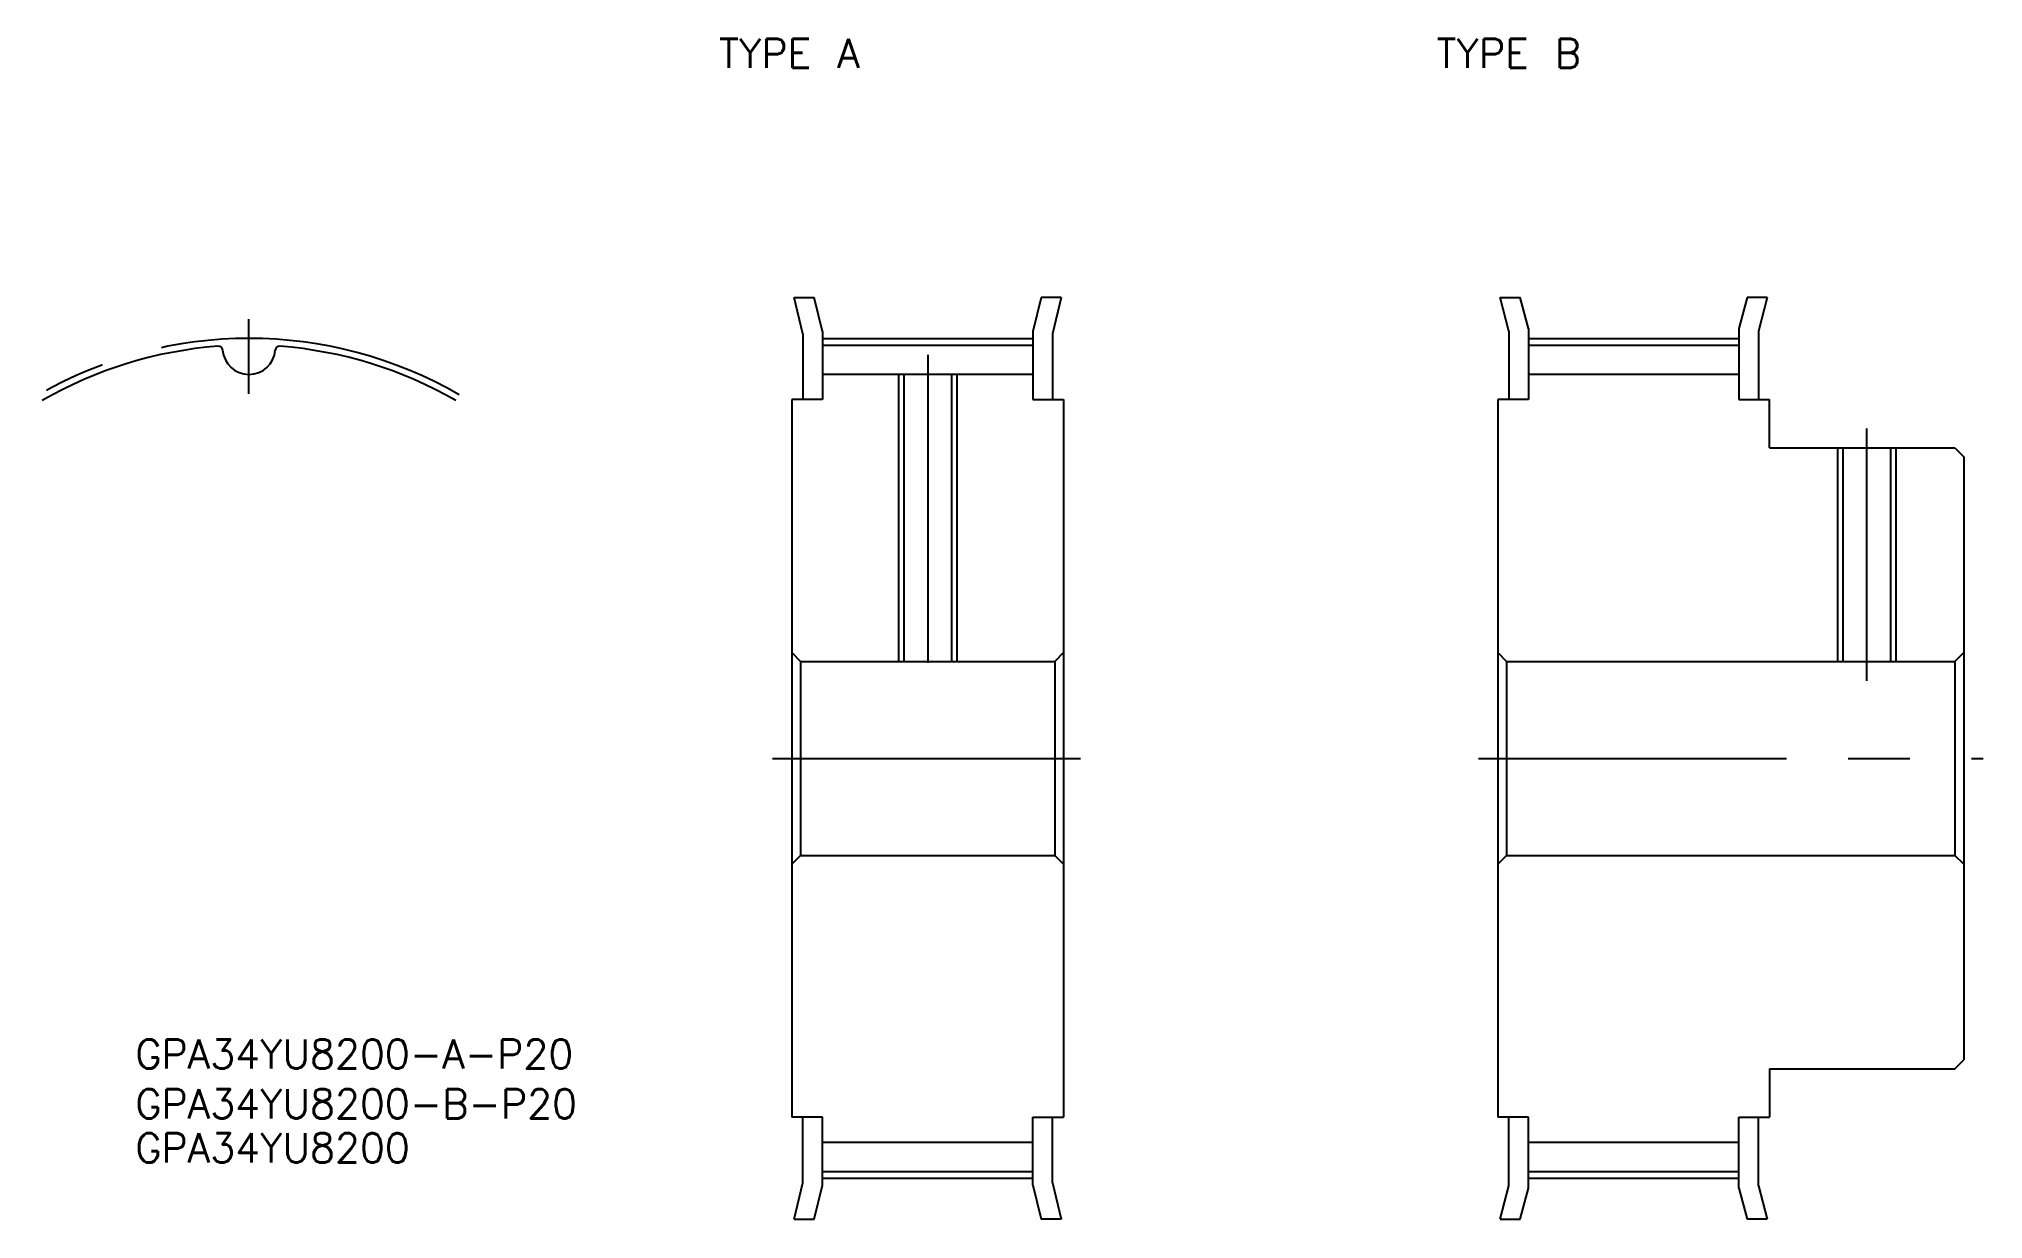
# Model space of a CAD drawing. Extents: x -22 to 179, y -47 to 74.
import ezdxf

# ---------------------------------------------------------------- set-up
doc = ezdxf.new("R2010")
doc.units = 0
doc.linetypes.add('CENTER', pattern=[50.8, 31.75, -6.35, 6.35, -6.35])
doc.layers.get('0').update_dxf_attribs({"linetype": 'CONTINUOUS'})
doc.layers.add('CENTER', color=1, linetype='CENTER')
doc.styles.get("Standard").update_dxf_attribs({"font": 'txt.shx', "height": 3, "bigfont": 'bigfont.shx'})

msp = doc.modelspace()

# ---------------------------------------------------------------- linework, layer by layer
at = {"color": 7, "linetype": 'CONTINUOUS'}
for p, q in [((57.08, 43.76), (56.18, 47.5)), ((56.18, 47.5), (58.23, 47.5)), ((59.08, 44), (58.23, 47.5)), ((81.62, 47.5), (80.78, 44)), ((83.68, 47.5), (81.62, 47.5)), ((83.68, 47.5), (82.78, 43.76)), ((128.92, 47.5), (130.99, 47.5)), ((129.82, 44.05), (128.92, 47.5)), ((131.82, 44.31), (130.99, 47.5)), ((154.36, 47.5), (153.52, 44.31)), ((156.42, 47.5), (154.36, 47.5)), ((156.42, 47.5), (155.52, 44.05)), ((131.82, 44.31), (131.82, 37)), ((153.52, 44.31), (153.52, 37)), ((57.08, 43.76), (57.08, 37)), ((59.08, 44), (59.08, 37)), ((59.08, 42.61), (80.78, 42.61)), ((80.78, 44), (80.78, 37)), ((82.78, 43.76), (82.78, 37)), ((129.82, 44.05), (129.82, 37)), ((131.82, 42.61), (153.52, 42.61)), ((155.52, 44.05), (155.52, 37)), ((59.08, 39.59), (80.78, 39.59)), ((67.47, 39.59), (67.47, 10)), ((72.39, 39.59), (72.39, 10)), ((131.82, 39.59), (153.52, 39.59)), ((55.93, 37), (55.93, -37)), ((59.08, 37), (55.93, 37)), ((80.78, 37), (83.93, 37)), ((83.93, 37), (83.93, -37)), ((128.67, 37), (128.67, -37)), ((131.82, 37), (128.67, 37)), ((153.52, 37), (156.67, 37)), ((156.67, 32), (156.67, 37)), ((156.67, 32), (175.77, 32)), ((164.21, 32), (164.21, 10)), ((169.13, 32), (169.13, 10)), ((175.77, 32), (176.67, 31.09)), ((176.67, 31.09), (176.67, -31.09)), ((55.93, 10.91), (56.83, 10)), ((83.93, 10.91), (83.02, 10)), ((128.67, 10.91), (129.58, 10)), ((176.67, 10.91), (175.77, 10)), ((56.83, 10), (83.02, 10)), ((56.83, 10), (56.83, -10)), ((83.02, 10), (83.02, -10)), ((129.58, 10), (175.77, 10)), ((129.58, 10), (129.58, -10)), ((175.77, 10), (175.77, -10)), ((55.93, -10.91), (56.83, -10)), ((56.83, -10), (83.02, -10)), ((83.93, -10.91), (83.02, -10)), ((128.67, -10.91), (129.58, -10)), ((129.58, -10), (175.77, -10)), ((176.67, -10.91), (175.77, -10)), ((156.67, -32), (175.77, -32)), ((156.67, -32), (156.67, -37)), ((175.77, -32), (176.67, -31.09)), ((59.08, -37), (55.93, -37)), ((57.08, -43.76), (57.08, -37)), ((59.08, -44), (59.08, -37)), ((80.78, -37), (83.93, -37)), ((80.78, -44), (80.78, -37)), ((82.78, -43.76), (82.78, -37)), ((131.82, -37), (128.67, -37)), ((129.82, -44.05), (129.82, -37)), ((131.82, -44.31), (131.82, -37)), ((153.52, -37), (156.67, -37)), ((153.52, -44.31), (153.52, -37)), ((155.52, -44.05), (155.52, -37)), ((59.08, -39.58), (80.78, -39.58)), ((131.82, -39.58), (153.52, -39.58)), ((56.18, -47.5), (57.08, -43.76)), ((58.23, -47.5), (59.08, -44)), ((59.08, -42.6), (80.78, -42.6)), ((80.78, -44), (81.62, -47.5)), ((82.78, -43.76), (83.68, -47.5)), ((128.92, -47.5), (129.82, -44.05)), ((131.82, -42.6), (153.52, -42.6)), ((155.52, -44.05), (156.42, -47.5)), ((130.99, -47.5), (131.82, -44.31)), ((153.52, -44.31), (154.36, -47.5)), ((56.18, -47.5), (58.23, -47.5)), ((83.68, -47.5), (81.62, -47.5)), ((128.92, -47.5), (130.99, -47.5)), ((156.42, -47.5), (154.36, -47.5))]:
    msp.add_line(p, q, dxfattribs=at)
at = {"color": 3, "linetype": 'CONTINUOUS'}
for p, q in [((66.93, 39.59), (66.93, 10)), ((72.93, 39.59), (72.93, 10)), ((163.67, 32), (163.67, 10)), ((169.67, 32), (169.67, 10))]:
    msp.add_line(p, q, dxfattribs=at)
at = {"color": 7, "linetype": 'CONTINUOUS'}
for centre, radius, start, end in [((0, 0), 42.6, 94.2987, 120), ((-3.16, 42.03), 0.453, 4.8768, 94.2987), ((0, 42.3), 2.72, 184.8768, 355.1232), ((3.16, 42.03), 0.453, 85.7014, 175.1232), ((0, 0), 42.6, 60, 85.7013)]:
    msp.add_arc(centre, radius, start, end, dxfattribs=at)
at = {"layer": 'CENTER', "color": 1, "linetype": 'CENTER'}
for p, q in [((0, 37.58), (0, 45.29)), ((59.08, 43.29), (80.78, 43.29)), ((131.82, 43.29), (153.52, 43.29)), ((69.93, 41.59), (69.93, 8)), ((166.67, 34), (166.67, 8)), ((53.93, 0), (85.93, 0)), ((126.67, 0), (178.67, 0)), ((59.08, -43.29), (80.78, -43.29)), ((131.82, -43.29), (153.52, -43.29))]:
    msp.add_line(p, q, dxfattribs=at)
msp.add_arc((0, 0), 43.29, 60, 120, dxfattribs=at)

# ---------------------------------------------------------------- texts
at = {"color": 7, "linetype": 'CONTINUOUS'}
for s, p in [('TYPE A', (48.43, 71.17)), ('TYPE B', (122.35, 71.17)), ('GPA34YU8200-A-P20', (-11.71, -31.98)), ('GPA34YU8200-B-P20', (-11.71, -37.11)), ('GPA34YU8200', (-11.71, -41.65))]:
    msp.add_text(s, height=3, dxfattribs=at).set_placement(p)

doc.saveas('drawing.dxf')
